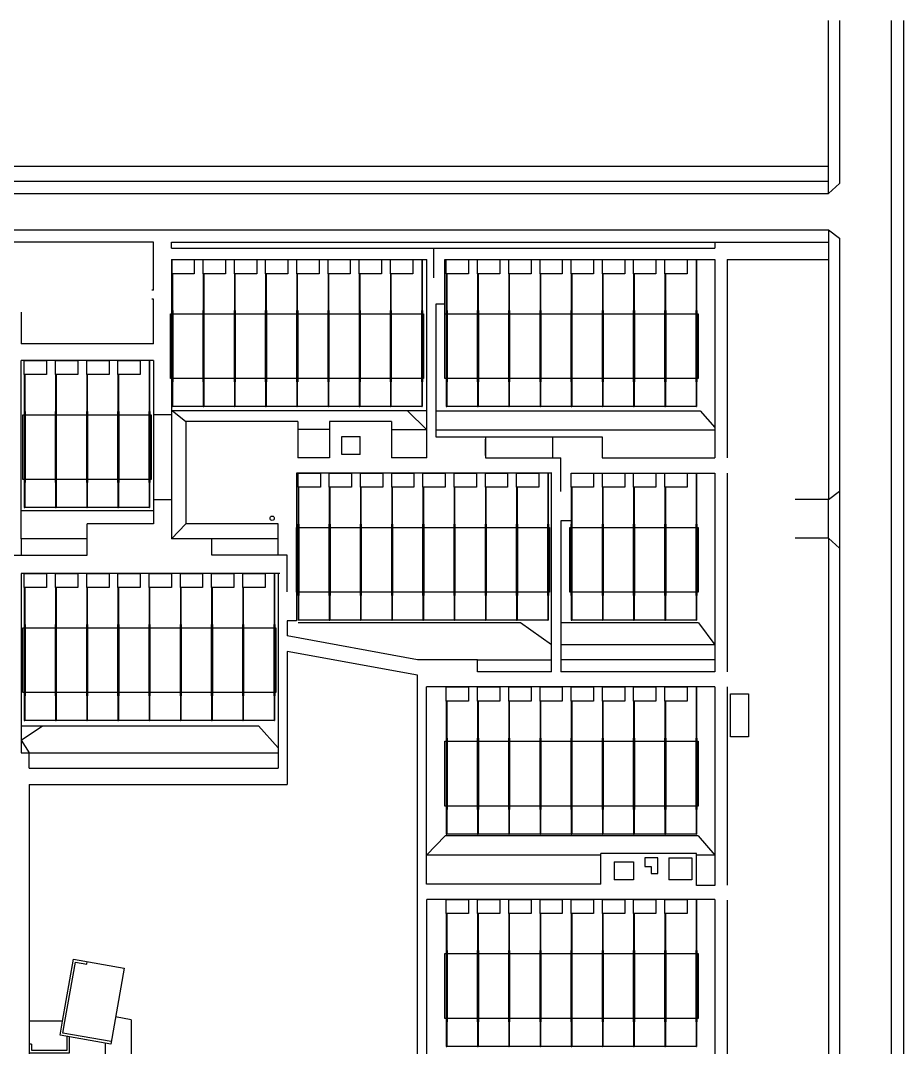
# Model space of a CAD drawing. Header units: millimetres. Extents: x -2 to 21000, y -2 to 14850.
# Drawn here: x 2871 to 3785, y 1829 to 2892 of the extents above; entities that cross this region are included whole.
import ezdxf

# ---------------------------------------------------------------- set-up
doc = ezdxf.new("R2010")
doc.units = ezdxf.units.MM
doc.layers.add('HOVED', color=31, linetype='Continuous')

msp = doc.modelspace()

# ---------------------------------------------------------------- linework, layer by layer
at = {"layer": 'HOVED'}
for p, q in [((3707.2, 2713.3), (3707.2, 2892.3)), ((3718.5, 2892.3), (3718.5, 2723.5)), ((3772.1, 2892.3), (3772.1, 1574.7)), ((3784.7, 2892.3), (3784.7, 1574.7)), ((2298.4, 2741.7), (3707.2, 2741.7)), ((2328, 2725.9), (3707.2, 2725.9)), ((3707.2, 2713.3), (3718.5, 2723.5)), ((2328, 2713.3), (3707.2, 2713.3)), ((2765.5, 2675.5), (3707.2, 2675.5)), ((3707.2, 2675.5), (3707.2, 2396.2)), ((3707.2, 2675.5), (3718.5, 2666.9)), ((3008.1, 2662.9), (2740.6, 2662.9)), ((3008.1, 2613.1), (3008.1, 2662.9)), ((3027, 2662.9), (3707.2, 2662.9)), ((3027, 2656.6), (3027, 2662.9)), ((3589.4, 2662.9), (3589.4, 2656.6)), ((3718.5, 2666.9), (3718.5, 1423.2)), ((3027, 2656.6), (3589.4, 2656.6)), ((3298.6, 2625.9), (3298.6, 2656.6)), ((3298.6, 2625.9), (3298.6, 2656.6)), ((3027, 2644.8), (3291.1, 2644.8)), ((3027, 2644.8), (3027, 2355.6)), ((3285.9, 2644.8), (3285.9, 2591.9)), ((3285.9, 2644.8), (3286.4, 2644.8)), ((3286.4, 2644.8), (3286.4, 2591.9)), ((3291.1, 2439.4), (3291.1, 2644.8)), ((3310, 2644.8), (3589.4, 2644.8)), ((3310, 2588.6), (3310, 2644.8)), ((3570, 2644.8), (3570, 2591.9)), ((3570, 2644.8), (3570.5, 2644.8)), ((3570.5, 2644.8), (3570.5, 2591.9)), ((3589.4, 2644.8), (3589.4, 2439.4)), ((3602, 2644.8), (3602, 2439.4)), ((3602, 2644.8), (3707.2, 2644.8)), ((3027.4, 2630.2), (3027.4, 2591.9)), ((3027.4, 2630.2), (3027.9, 2630.2)), ((3027.9, 2630.2), (3027.9, 2591.9)), ((3059.7, 2630.2), (3059.7, 2591.9)), ((3059.7, 2630.2), (3060.2, 2630.2)), ((3060.2, 2630.2), (3060.2, 2591.9)), ((3092, 2630.2), (3092, 2591.9)), ((3092, 2630.2), (3092.5, 2630.2)), ((3092.5, 2630.2), (3092.5, 2591.9)), ((3124.3, 2630.2), (3124.3, 2591.9)), ((3124.3, 2630.2), (3124.8, 2630.2)), ((3124.8, 2630.2), (3124.8, 2591.9)), ((3156.6, 2630.2), (3156.6, 2591.9)), ((3156.6, 2630.2), (3157.1, 2630.2)), ((3157.1, 2630.2), (3157.1, 2591.9)), ((3189, 2630.2), (3189, 2591.9)), ((3189, 2630.2), (3189.5, 2630.2)), ((3189.5, 2630.2), (3189.5, 2591.9)), ((3221.3, 2630.2), (3221.3, 2591.9)), ((3221.3, 2630.2), (3221.8, 2630.2)), ((3221.8, 2630.2), (3221.8, 2591.9)), ((3253.6, 2630.2), (3253.6, 2591.9)), ((3253.6, 2630.2), (3254.1, 2630.2)), ((3254.1, 2630.2), (3254.1, 2591.9)), ((3311.4, 2630.2), (3311.4, 2591.9)), ((3311.4, 2630.2), (3311.9, 2630.2)), ((3311.4, 2630.2), (3311.9, 2630.2)), ((3311.9, 2630.2), (3311.9, 2591.9)), ((3343.8, 2630.2), (3343.8, 2591.9)), ((3343.8, 2630.2), (3344.3, 2630.2)), ((3343.8, 2630.2), (3344.3, 2630.2)), ((3344.3, 2630.2), (3344.3, 2591.9)), ((3376.1, 2630.2), (3376.1, 2591.9)), ((3376.1, 2630.2), (3376.6, 2630.2)), ((3376.1, 2630.2), (3376.6, 2630.2)), ((3376.6, 2630.2), (3376.6, 2591.9)), ((3408.4, 2630.2), (3408.4, 2591.9)), ((3408.4, 2630.2), (3408.9, 2630.2)), ((3408.4, 2630.2), (3408.9, 2630.2)), ((3408.9, 2630.2), (3408.9, 2591.9)), ((3440.7, 2630.2), (3440.7, 2591.9)), ((3440.7, 2630.2), (3441.2, 2630.2)), ((3440.7, 2630.2), (3441.2, 2630.2)), ((3441.2, 2630.2), (3441.2, 2591.9)), ((3473, 2630.2), (3473, 2591.9)), ((3473, 2630.2), (3473.5, 2630.2)), ((3473, 2630.2), (3473.5, 2630.2)), ((3473.5, 2630.2), (3473.5, 2591.9)), ((3505.3, 2630.2), (3505.3, 2591.9)), ((3505.3, 2630.2), (3505.9, 2630.2)), ((3505.3, 2630.2), (3505.9, 2630.2)), ((3505.9, 2630.2), (3505.9, 2591.9)), ((3537.7, 2630.2), (3537.7, 2591.9)), ((3537.7, 2630.2), (3538.2, 2630.2)), ((3537.7, 2630.2), (3538.2, 2630.2)), ((3538.2, 2630.2), (3538.2, 2591.9)), ((3008.1, 2613.1), (3006.5, 2613.1)), ((3008.1, 2603.9), (3006.5, 2603.9)), ((3008.1, 2557.4), (3008.1, 2603.9)), ((3300.5, 2598.7), (3300.5, 2461.4)), ((3310, 2598.7), (3300.5, 2598.7)), ((2871.3, 2590.5), (2871.3, 2557.4)), ((3027.1, 2591.9), (3027.1, 2518.2)), ((3027.1, 2591.9), (3028.2, 2591.9)), ((3028.2, 2591.9), (3028.2, 2518.2)), ((3059.4, 2591.9), (3059.4, 2518.2)), ((3059.4, 2591.9), (3060.5, 2591.9)), ((3060.5, 2591.9), (3060.5, 2518.2)), ((3091.7, 2591.9), (3091.7, 2518.2)), ((3091.7, 2591.9), (3092.8, 2591.9)), ((3092.8, 2591.9), (3092.8, 2518.2)), ((3124, 2591.9), (3125.1, 2591.9)), ((3124, 2591.9), (3124, 2518.2)), ((3125.1, 2591.9), (3125.1, 2518.2)), ((3156.3, 2591.9), (3156.3, 2518.2)), ((3156.3, 2591.9), (3157.5, 2591.9)), ((3157.5, 2591.9), (3157.5, 2518.2)), ((3188.6, 2591.9), (3188.6, 2518.2)), ((3188.6, 2591.9), (3189.8, 2591.9)), ((3188.6, 2591.9), (3189.8, 2591.9)), ((3189.8, 2591.9), (3189.8, 2518.2)), ((3221, 2591.9), (3221, 2518.2)), ((3221, 2591.9), (3222.1, 2591.9)), ((3221, 2591.9), (3222.1, 2591.9)), ((3222.1, 2591.9), (3222.1, 2518.2)), ((3253.3, 2591.9), (3253.3, 2518.2)), ((3253.3, 2591.9), (3254.4, 2591.9)), ((3253.3, 2591.9), (3254.4, 2591.9)), ((3254.4, 2591.9), (3254.4, 2518.2)), ((3285.6, 2591.9), (3285.6, 2518.2)), ((3285.6, 2591.9), (3286.7, 2591.9)), ((3286.7, 2591.9), (3286.7, 2518.2)), ((3311.1, 2591.9), (3311.1, 2518.2)), ((3311.1, 2591.9), (3312.3, 2591.9)), ((3312.3, 2591.9), (3312.3, 2518.2)), ((3343.4, 2591.9), (3343.4, 2518.2)), ((3343.4, 2591.9), (3344.6, 2591.9)), ((3344.6, 2591.9), (3344.6, 2518.2)), ((3375.8, 2591.9), (3375.8, 2518.2)), ((3375.8, 2591.9), (3376.9, 2591.9)), ((3376.9, 2591.9), (3376.9, 2518.2)), ((3408.1, 2591.9), (3408.1, 2518.2)), ((3408.1, 2591.9), (3409.2, 2591.9)), ((3409.2, 2591.9), (3409.2, 2518.2)), ((3440.4, 2591.9), (3440.4, 2518.2)), ((3440.4, 2591.9), (3441.5, 2591.9)), ((3441.5, 2591.9), (3441.5, 2518.2)), ((3472.7, 2591.9), (3472.7, 2518.2)), ((3472.7, 2591.9), (3473.8, 2591.9)), ((3472.7, 2591.9), (3473.8, 2591.9)), ((3473.8, 2591.9), (3473.8, 2518.2)), ((3505, 2591.9), (3505, 2518.2)), ((3505, 2591.9), (3506.2, 2591.9)), ((3505, 2591.9), (3506.2, 2591.9)), ((3506.2, 2591.9), (3506.2, 2518.2)), ((3537.4, 2591.9), (3537.4, 2518.2)), ((3537.4, 2591.9), (3538.5, 2591.9)), ((3537.4, 2591.9), (3538.5, 2591.9)), ((3538.5, 2591.9), (3538.5, 2518.2)), ((3569.7, 2591.9), (3569.7, 2518.2)), ((3569.7, 2591.9), (3570.8, 2591.9)), ((3570.8, 2591.9), (3570.8, 2518.2)), ((3008.1, 2557.4), (2871.3, 2557.4)), ((3008.1, 2540.4), (2871.2, 2540.4)), ((2871.3, 2355.6), (2871.3, 2540.4)), ((3003.7, 2540.4), (3003.7, 2487.5)), ((3003.7, 2540.4), (3004.2, 2540.4)), ((3004.2, 2540.4), (3004.2, 2487.5)), ((3008.1, 2540.4), (3008.1, 2371.1)), ((2874.5, 2525.8), (2874.5, 2487.5)), ((2874.5, 2525.8), (2875, 2525.8)), ((2875, 2525.8), (2875, 2487.5)), ((2906.8, 2525.8), (2906.8, 2487.5)), ((2906.8, 2525.8), (2907.3, 2525.8)), ((2907.3, 2525.8), (2907.3, 2487.5)), ((2939.1, 2525.8), (2939.1, 2487.5)), ((2939.1, 2525.8), (2939.6, 2525.8)), ((2939.6, 2525.8), (2939.6, 2487.5)), ((2971.4, 2525.8), (2971.4, 2487.5)), ((2971.4, 2525.8), (2971.9, 2525.8)), ((2971.9, 2525.8), (2971.9, 2487.5)), ((3027.1, 2518.2), (3028.2, 2518.2)), ((3027.4, 2518.2), (3027.4, 2492.6)), ((3027.9, 2518.2), (3027.9, 2492.6)), ((3059.4, 2518.2), (3060.5, 2518.2)), ((3059.7, 2518.2), (3059.7, 2492.6)), ((3060.2, 2518.2), (3060.2, 2492.6)), ((3091.7, 2518.2), (3092.8, 2518.2)), ((3092, 2518.2), (3092, 2492.6)), ((3092.5, 2518.2), (3092.5, 2492.6)), ((3124, 2518.2), (3125.1, 2518.2)), ((3124.3, 2518.2), (3124.3, 2492.6)), ((3124.8, 2518.2), (3124.8, 2492.6)), ((3156.3, 2518.2), (3157.5, 2518.2)), ((3156.6, 2518.2), (3156.6, 2492.6)), ((3157.1, 2518.2), (3157.1, 2492.6)), ((3188.6, 2518.2), (3189.8, 2518.2)), ((3188.6, 2518.2), (3189.8, 2518.2)), ((3189, 2518.2), (3189, 2492.6)), ((3189.5, 2518.2), (3189.5, 2492.6)), ((3221, 2518.2), (3222.1, 2518.2)), ((3221, 2518.2), (3222.1, 2518.2)), ((3221.3, 2518.2), (3221.3, 2492.6)), ((3221.8, 2518.2), (3221.8, 2492.6)), ((3253.3, 2518.2), (3254.4, 2518.2)), ((3253.3, 2518.2), (3254.4, 2518.2)), ((3253.6, 2518.2), (3253.6, 2492.6)), ((3254.1, 2518.2), (3254.1, 2492.6)), ((3285.6, 2518.2), (3286.7, 2518.2)), ((3285.9, 2518.2), (3285.9, 2492.6)), ((3286.4, 2518.2), (3286.4, 2492.6)), ((3311.1, 2518.2), (3312.3, 2518.2)), ((3311.4, 2518.2), (3311.4, 2492.6)), ((3311.9, 2518.2), (3311.9, 2492.6)), ((3343.4, 2518.2), (3344.6, 2518.2)), ((3343.8, 2518.2), (3343.8, 2492.6)), ((3344.3, 2518.2), (3344.3, 2492.6)), ((3375.8, 2518.2), (3376.9, 2518.2)), ((3376.1, 2518.2), (3376.1, 2492.6)), ((3376.6, 2518.2), (3376.6, 2492.6)), ((3408.1, 2518.2), (3409.2, 2518.2)), ((3408.4, 2518.2), (3408.4, 2492.6)), ((3408.9, 2518.2), (3408.9, 2492.6)), ((3440.4, 2518.2), (3441.5, 2518.2)), ((3440.7, 2518.2), (3440.7, 2492.6)), ((3441.2, 2518.2), (3441.2, 2492.6)), ((3472.7, 2518.2), (3473.8, 2518.2)), ((3472.7, 2518.2), (3473.8, 2518.2)), ((3473, 2518.2), (3473, 2492.6)), ((3473.5, 2518.2), (3473.5, 2492.6)), ((3505, 2518.2), (3506.2, 2518.2)), ((3505, 2518.2), (3506.2, 2518.2)), ((3505.3, 2518.2), (3505.3, 2492.6)), ((3505.9, 2518.2), (3505.9, 2492.6)), ((3537.4, 2518.2), (3538.5, 2518.2)), ((3537.4, 2518.2), (3538.5, 2518.2)), ((3537.7, 2518.2), (3537.7, 2492.6)), ((3538.2, 2518.2), (3538.2, 2492.6)), ((3569.7, 2518.2), (3570.8, 2518.2)), ((3570, 2518.2), (3570, 2492.6)), ((3570.5, 2518.2), (3570.5, 2492.6)), ((3286.4, 2492.6), (3027.4, 2492.6)), ((3027.4, 2492.6), (3027.9, 2492.6)), ((3059.7, 2492.6), (3060.2, 2492.6)), ((3092, 2492.6), (3092.5, 2492.6)), ((3124.3, 2492.6), (3124.8, 2492.6)), ((3156.6, 2492.6), (3157.1, 2492.6)), ((3189, 2492.6), (3189.5, 2492.6)), ((3221.3, 2492.6), (3221.8, 2492.6)), ((3253.6, 2492.6), (3254.1, 2492.6)), ((3285.9, 2492.6), (3286.4, 2492.6)), ((3570.5, 2492.6), (3311.4, 2492.6)), ((3311.4, 2492.6), (3311.9, 2492.6)), ((3343.8, 2492.6), (3344.3, 2492.6)), ((3376.1, 2492.6), (3376.6, 2492.6)), ((3408.4, 2492.6), (3408.9, 2492.6)), ((3440.7, 2492.6), (3441.2, 2492.6)), ((3473, 2492.6), (3473.5, 2492.6)), ((3505.3, 2492.6), (3505.9, 2492.6)), ((3537.7, 2492.6), (3538.2, 2492.6)), ((3570, 2492.6), (3570.5, 2492.6)), ((2874.2, 2487.5), (2875.3, 2487.5)), ((2874.2, 2487.5), (2874.2, 2413.8)), ((2875.3, 2487.5), (2875.3, 2413.8)), ((2906.5, 2487.5), (2907.6, 2487.5)), ((2906.5, 2487.5), (2907.6, 2487.5)), ((2906.5, 2487.5), (2906.5, 2413.8)), ((2907.6, 2487.5), (2907.6, 2413.8)), ((2938.8, 2487.5), (2939.9, 2487.5)), ((2938.8, 2487.5), (2939.9, 2487.5)), ((2938.8, 2487.5), (2938.8, 2413.8)), ((2939.9, 2487.5), (2939.9, 2413.8)), ((2971.1, 2487.5), (2972.2, 2487.5)), ((2971.1, 2487.5), (2972.2, 2487.5)), ((2971.1, 2487.5), (2971.1, 2413.8)), ((2972.2, 2487.5), (2972.2, 2413.8)), ((3003.4, 2487.5), (3004.6, 2487.5)), ((3003.4, 2487.5), (3003.4, 2413.8)), ((3004.6, 2487.5), (3004.6, 2413.8)), ((3008.1, 2484.4), (3027, 2484.4)), ((3291.1, 2488.3), (3027.4, 2488.3)), ((3041.8, 2476.9), (3027.4, 2488.3)), ((3291.1, 2468.4), (3271.2, 2488.3)), ((3300.3, 2488.3), (3574.2, 2488.3)), ((3574.2, 2488.3), (3589.4, 2470.9)), ((3157.8, 2477.3), (3041.8, 2477.3)), ((3041.8, 2477.3), (3041.8, 2371.1)), ((3157.8, 2477.3), (3157.8, 2439.4)), ((3190.3, 2468.7), (3157.8, 2468.7)), ((3190.3, 2477.3), (3190.3, 2439.4)), ((3254.7, 2477.3), (3190.3, 2477.3)), ((3254.7, 2477.3), (3254.7, 2439.4)), ((3291.1, 2468.4), (3254.7, 2468.4)), ((3300.5, 2468.4), (3589.4, 2468.4)), ((3203.2, 2442.9), (3203.2, 2461.6)), ((3203.2, 2461.6), (3222.1, 2461.6)), ((3222.1, 2442.9), (3222.1, 2461.6)), ((3300.5, 2461.4), (3472.8, 2461.4)), ((3351.9, 2461.4), (3351.9, 2439.4)), ((3351.9, 2442), (3351.9, 2458.8)), ((3421.2, 2461.4), (3421.2, 2439.4)), ((3472.8, 2461.4), (3472.8, 2439.4)), ((3190.3, 2439.4), (3157.8, 2439.4)), ((3222.1, 2442.9), (3203.2, 2442.9)), ((3291.1, 2439.4), (3254.7, 2439.4)), ((3351.9, 2439.4), (3429.8, 2439.4)), ((3429.8, 2404.7), (3429.8, 2439.4)), ((3472.8, 2439.4), (3589.4, 2439.4)), ((3420.5, 2423.6), (3156.3, 2423.6)), ((3156.3, 2423.6), (3156.3, 2270.8)), ((3416.5, 2423.6), (3417, 2423.6)), ((3416.5, 2423.6), (3416.5, 2370.7)), ((3417, 2423.6), (3417, 2370.7)), ((3420.3, 2217.9), (3420.3, 2423.6)), ((3440.7, 2423.6), (3589.4, 2423.6)), ((3570, 2423.6), (3570.5, 2423.6)), ((3570, 2423.6), (3570, 2370.7)), ((3570.5, 2423.6), (3570.5, 2370.7)), ((3589.4, 2423.6), (3589.4, 2230.5)), ((3602, 2423.6), (3602, 2217.9)), ((2874.2, 2413.8), (2875.3, 2413.8)), ((2874.5, 2413.8), (2874.5, 2388.1)), ((2875, 2413.8), (2875, 2388.1)), ((2906.5, 2413.8), (2907.6, 2413.8)), ((2906.5, 2413.8), (2907.6, 2413.8)), ((2906.8, 2413.8), (2906.8, 2388.1)), ((2907.3, 2413.8), (2907.3, 2388.1)), ((2938.8, 2413.8), (2939.9, 2413.8)), ((2938.8, 2413.8), (2939.9, 2413.8)), ((2939.1, 2413.8), (2939.1, 2388.1)), ((2939.6, 2413.8), (2939.6, 2388.1)), ((2971.1, 2413.8), (2972.2, 2413.8)), ((2971.1, 2413.8), (2972.2, 2413.8)), ((2971.4, 2413.8), (2971.4, 2388.1)), ((2971.9, 2413.8), (2971.9, 2388.1)), ((3003.4, 2413.8), (3004.6, 2413.8)), ((3003.7, 2413.8), (3003.7, 2388.1)), ((3004.2, 2413.8), (3004.2, 2388.1)), ((3157.9, 2409), (3158.4, 2409)), ((3157.9, 2409), (3157.9, 2370.7)), ((3158.4, 2409), (3158.4, 2370.7)), ((3190.2, 2409), (3190.7, 2409)), ((3190.2, 2409), (3190.2, 2370.7)), ((3190.7, 2409), (3190.7, 2370.7)), ((3222.5, 2409), (3222.5, 2370.7)), ((3223, 2409), (3223, 2370.7)), ((3254.9, 2409), (3255.4, 2409)), ((3254.9, 2409), (3254.9, 2370.7)), ((3255.4, 2409), (3255.4, 2370.7)), ((3287.2, 2409), (3287.7, 2409)), ((3287.2, 2409), (3287.2, 2370.7)), ((3287.7, 2409), (3287.7, 2370.7)), ((3319.5, 2409), (3320, 2409)), ((3319.5, 2409), (3319.5, 2370.7)), ((3320, 2409), (3320, 2370.7)), ((3351.8, 2409), (3352.3, 2409)), ((3351.8, 2409), (3351.8, 2370.7)), ((3352.3, 2409), (3352.3, 2370.7)), ((3384.1, 2409), (3384.6, 2409)), ((3384.1, 2409), (3384.1, 2370.7)), ((3384.6, 2409), (3384.6, 2370.7)), ((3440.7, 2409), (3441.2, 2409)), ((3440.7, 2409), (3440.7, 2370.7)), ((3441.2, 2409), (3441.2, 2370.7)), ((3473, 2409), (3473.5, 2409)), ((3473, 2409), (3473, 2370.7)), ((3473.5, 2409), (3473.5, 2370.7)), ((3505.3, 2409), (3505.9, 2409)), ((3505.3, 2409), (3505.3, 2370.7)), ((3505.9, 2409), (3505.9, 2370.7)), ((3537.7, 2409), (3538.2, 2409)), ((3537.7, 2409), (3537.7, 2370.7)), ((3538.2, 2409), (3538.2, 2370.7)), ((3707.2, 2396.2), (3718.5, 2404.9)), ((3008.1, 2396.5), (3027, 2396.5)), ((3707.2, 2396.2), (3672.6, 2396.2)), ((3707.2, 2356.3), (3707.2, 2396.2)), ((3008.1, 2384.5), (2871.3, 2384.5)), ((3004.2, 2388.1), (2874.5, 2388.1)), ((2874.5, 2388.1), (2875, 2388.1)), ((2906.8, 2388.1), (2907.3, 2388.1)), ((2939.1, 2388.1), (2939.6, 2388.1)), ((2971.4, 2388.1), (2971.9, 2388.1)), ((3003.7, 2388.1), (3004.2, 2388.1)), ((3440.7, 2374.1), (3429.8, 2374.1)), ((3429.8, 2374.1), (3429.8, 2217.9)), ((2939.5, 2349.2), (2939.5, 2371.1)), ((3008.1, 2371.1), (2939.5, 2371.1)), ((3041.8, 2371.1), (3027, 2355.6)), ((3137.4, 2371.1), (3041.8, 2371.1)), ((3137.4, 2338.7), (3137.4, 2371.1)), ((3157.6, 2370.7), (3157.6, 2297)), ((3157.6, 2370.7), (3158.7, 2370.7)), ((3158.7, 2370.7), (3158.7, 2297)), ((3189.9, 2370.7), (3189.9, 2297)), ((3189.9, 2370.7), (3191, 2370.7)), ((3191, 2370.7), (3191, 2297)), ((3222.2, 2370.7), (3222.2, 2297)), ((3222.2, 2370.7), (3223.4, 2370.7)), ((3223.4, 2370.7), (3223.4, 2297)), ((3254.5, 2370.7), (3254.5, 2297)), ((3254.5, 2370.7), (3255.7, 2370.7)), ((3255.7, 2370.7), (3255.7, 2297)), ((3286.9, 2370.7), (3286.9, 2297)), ((3286.9, 2370.7), (3288, 2370.7)), ((3288, 2370.7), (3288, 2297)), ((3319.2, 2370.7), (3319.2, 2297)), ((3319.2, 2370.7), (3320.3, 2370.7)), ((3319.2, 2370.7), (3320.3, 2370.7)), ((3320.3, 2370.7), (3320.3, 2297)), ((3351.5, 2370.7), (3351.5, 2297)), ((3351.5, 2370.7), (3352.6, 2370.7)), ((3351.5, 2370.7), (3352.6, 2370.7)), ((3352.6, 2370.7), (3352.6, 2297)), ((3383.8, 2370.7), (3383.8, 2297)), ((3383.8, 2370.7), (3385, 2370.7)), ((3383.8, 2370.7), (3385, 2370.7)), ((3385, 2370.7), (3385, 2297)), ((3416.1, 2370.7), (3416.1, 2297)), ((3416.1, 2370.7), (3417.3, 2370.7)), ((3417.3, 2370.7), (3417.3, 2297)), ((3440.4, 2370.7), (3440.4, 2297)), ((3440.4, 2370.7), (3441.5, 2370.7)), ((3441.5, 2370.7), (3441.5, 2297)), ((3472.7, 2370.7), (3472.7, 2297)), ((3472.7, 2370.7), (3473.8, 2370.7)), ((3472.7, 2370.7), (3473.8, 2370.7)), ((3473.8, 2370.7), (3473.8, 2297)), ((3505, 2370.7), (3505, 2297)), ((3505, 2370.7), (3506.2, 2370.7)), ((3505, 2370.7), (3506.2, 2370.7)), ((3506.2, 2370.7), (3506.2, 2297)), ((3537.4, 2370.7), (3537.4, 2297)), ((3537.4, 2370.7), (3538.5, 2370.7)), ((3537.4, 2370.7), (3538.5, 2370.7)), ((3538.5, 2370.7), (3538.5, 2297)), ((3569.7, 2370.7), (3569.7, 2297)), ((3569.7, 2370.7), (3570.8, 2370.7)), ((3570.8, 2370.7), (3570.8, 2297)), ((2939.5, 2355.6), (2871.1, 2355.6)), ((2871.3, 2355.6), (2871.3, 2338.7)), ((2939.5, 2338.7), (2939.5, 2355.6)), ((3137.4, 2355.6), (3027, 2355.6)), ((3068.8, 2338.7), (3068.8, 2355.6)), ((3707.2, 2356.3), (3672.6, 2356.3)), ((3707.2, 2356.3), (3707.2, 1423.2)), ((3707.2, 2356.3), (3718.5, 2345.8)), ((2861.9, 2338.7), (2939.5, 2338.7)), ((3146.8, 2338.7), (3068.8, 2338.7)), ((3146.8, 2300.9), (3146.8, 2338.7)), ((2871.2, 2319.8), (2871.2, 2134)), ((3138.9, 2319.8), (2871.3, 2319.8)), ((3133, 2319.8), (3133, 2266.9)), ((3133, 2319.8), (3133.5, 2319.8)), ((3133.5, 2319.8), (3133.5, 2266.9)), ((3137.3, 2319.8), (3137.3, 2118.2)), ((2874.5, 2305.2), (2874.5, 2266.9)), ((2874.5, 2305.2), (2875, 2305.2)), ((2875, 2305.2), (2875, 2266.9)), ((2906.8, 2305.2), (2906.8, 2266.9)), ((2906.8, 2305.2), (2907.3, 2305.2)), ((2907.3, 2305.2), (2907.3, 2266.9)), ((2939.1, 2305.2), (2939.1, 2266.9)), ((2939.1, 2305.2), (2939.6, 2305.2)), ((2939.6, 2305.2), (2939.6, 2266.9)), ((2971.4, 2305.2), (2971.4, 2266.9)), ((2971.4, 2305.2), (2971.9, 2305.2)), ((2971.9, 2305.2), (2971.9, 2266.9)), ((3003.7, 2305.2), (3003.7, 2266.9)), ((3003.7, 2305.2), (3004.2, 2305.2)), ((3004.2, 2305.2), (3004.2, 2266.9)), ((3036.1, 2305.2), (3036.1, 2266.9)), ((3036.1, 2305.2), (3036.6, 2305.2)), ((3036.6, 2305.2), (3036.6, 2266.9)), ((3068.4, 2305.2), (3068.4, 2266.9)), ((3068.4, 2305.2), (3068.9, 2305.2)), ((3068.9, 2305.2), (3068.9, 2266.9)), ((3100.7, 2305.2), (3100.7, 2266.9)), ((3100.7, 2305.2), (3101.2, 2305.2)), ((3101.2, 2305.2), (3101.2, 2266.9)), ((3157.6, 2297), (3158.7, 2297)), ((3157.9, 2297), (3157.9, 2271.4)), ((3158.4, 2297), (3158.4, 2271.4)), ((3189.9, 2297), (3191, 2297)), ((3190.2, 2297), (3190.2, 2271.4)), ((3190.7, 2297), (3190.7, 2271.4)), ((3222.2, 2297), (3223.4, 2297)), ((3222.5, 2297), (3222.5, 2271.4)), ((3223, 2297), (3223, 2271.4)), ((3254.5, 2297), (3255.7, 2297)), ((3254.9, 2297), (3254.9, 2271.4)), ((3255.4, 2297), (3255.4, 2271.4)), ((3286.9, 2297), (3288, 2297)), ((3287.2, 2297), (3287.2, 2271.4)), ((3287.7, 2297), (3287.7, 2271.4)), ((3319.2, 2297), (3320.3, 2297)), ((3319.2, 2297), (3320.3, 2297)), ((3319.5, 2297), (3319.5, 2271.4)), ((3320, 2297), (3320, 2271.4)), ((3351.5, 2297), (3352.6, 2297)), ((3351.5, 2297), (3352.6, 2297)), ((3351.8, 2297), (3351.8, 2271.4)), ((3352.3, 2297), (3352.3, 2271.4)), ((3383.8, 2297), (3385, 2297)), ((3383.8, 2297), (3385, 2297)), ((3384.1, 2297), (3384.1, 2271.4)), ((3384.6, 2297), (3384.6, 2271.4)), ((3416.1, 2297), (3417.3, 2297)), ((3416.5, 2297), (3416.5, 2271.4)), ((3417, 2297), (3417, 2271.4)), ((3440.4, 2297), (3441.5, 2297)), ((3440.7, 2297), (3440.7, 2271.4)), ((3441.2, 2297), (3441.2, 2271.4)), ((3472.7, 2297), (3473.8, 2297)), ((3472.7, 2297), (3473.8, 2297)), ((3473, 2297), (3473, 2271.4)), ((3473.5, 2297), (3473.5, 2271.4)), ((3505, 2297), (3506.2, 2297)), ((3505, 2297), (3506.2, 2297)), ((3505.3, 2297), (3505.3, 2271.4)), ((3505.9, 2297), (3505.9, 2271.4)), ((3537.4, 2297), (3538.5, 2297)), ((3537.4, 2297), (3538.5, 2297)), ((3537.7, 2297), (3537.7, 2271.4)), ((3538.2, 2297), (3538.2, 2271.4)), ((3569.7, 2297), (3570.8, 2297)), ((3570, 2297), (3570, 2271.4)), ((3570.5, 2297), (3570.5, 2271.4)), ((2874.2, 2266.9), (2874.2, 2193.2)), ((2874.2, 2266.9), (2875.3, 2266.9)), ((2875.3, 2266.9), (2875.3, 2193.2)), ((2906.5, 2266.9), (2906.5, 2193.2)), ((2906.5, 2266.9), (2907.6, 2266.9)), ((2907.6, 2266.9), (2907.6, 2193.2)), ((2938.8, 2266.9), (2938.8, 2193.2)), ((2938.8, 2266.9), (2939.9, 2266.9)), ((2939.9, 2266.9), (2939.9, 2193.2)), ((2971.1, 2266.9), (2971.1, 2193.2)), ((2971.1, 2266.9), (2972.2, 2266.9)), ((2972.2, 2266.9), (2972.2, 2193.2)), ((3003.4, 2266.9), (3003.4, 2193.2)), ((3003.4, 2266.9), (3004.6, 2266.9)), ((3004.6, 2266.9), (3004.6, 2193.2)), ((3035.7, 2266.9), (3035.7, 2193.2)), ((3035.7, 2266.9), (3036.9, 2266.9)), ((3035.7, 2266.9), (3036.9, 2266.9)), ((3036.9, 2266.9), (3036.9, 2193.2)), ((3068.1, 2266.9), (3068.1, 2193.2)), ((3068.1, 2266.9), (3069.2, 2266.9)), ((3068.1, 2266.9), (3069.2, 2266.9)), ((3069.2, 2266.9), (3069.2, 2193.2)), ((3100.4, 2266.9), (3100.4, 2193.2)), ((3100.4, 2266.9), (3101.5, 2266.9)), ((3100.4, 2266.9), (3101.5, 2266.9)), ((3101.5, 2266.9), (3101.5, 2193.2)), ((3132.7, 2266.9), (3132.7, 2193.2)), ((3133.8, 2266.9), (3133.8, 2193.2)), ((3146.8, 2270.8), (3146.8, 2255.1)), ((3156.3, 2270.8), (3146.8, 2270.8)), ((3417, 2271.4), (3157.9, 2271.4)), ((3388.2, 2268.8), (3158, 2268.8)), ((3190.2, 2271.4), (3190.7, 2271.4)), ((3222.5, 2271.4), (3223, 2271.4)), ((3254.9, 2271.4), (3255.4, 2271.4)), ((3287.2, 2271.4), (3287.7, 2271.4)), ((3319.5, 2271.4), (3320, 2271.4)), ((3351.8, 2271.4), (3352.3, 2271.4)), ((3384.1, 2271.4), (3384.6, 2271.4)), ((3420.3, 2245.8), (3388.2, 2268.8)), ((3416.5, 2271.4), (3417, 2271.4)), ((3572.4, 2268.8), (3429.8, 2268.8)), ((3570.5, 2271.4), (3440.7, 2271.4)), ((3440.7, 2271.4), (3441.2, 2271.4)), ((3473, 2271.4), (3473.5, 2271.4)), ((3505.3, 2271.4), (3505.9, 2271.4)), ((3537.7, 2271.4), (3538.2, 2271.4)), ((3570, 2271.4), (3570.5, 2271.4)), ((3572.4, 2268.8), (3589.4, 2245.8)), ((3281.6, 2230.5), (3146.8, 2255.1)), ((3589.4, 2245.8), (3429.8, 2245.8)), ((3146.8, 2239.1), (3146.8, 2101.4)), ((3281.6, 2214.5), (3146.8, 2239.1)), ((3343.7, 2230.5), (3281.6, 2230.5)), ((3343.7, 2230.5), (3420.3, 2230.5)), ((3343.7, 2217.9), (3343.7, 2230.5)), ((3589.4, 2230.5), (3429.8, 2230.5)), ((3589.4, 2230.5), (3589.4, 2217.9)), ((3281.6, 1781.7), (3281.6, 2214.5)), ((3420.3, 2217.9), (3343.7, 2217.9)), ((3589.4, 2217.9), (3429.8, 2217.9)), ((3589.4, 2202.2), (3291, 2202.2)), ((3291, 1997.9), (3291, 2202.2)), ((3570, 2202.2), (3570.5, 2202.2)), ((3570, 2202.2), (3570, 2149.2)), ((3570.5, 2202.2), (3570.5, 2149.2)), ((3589.4, 2202.2), (3589.4, 1996.7)), ((3602, 2202.2), (3602, 1997.1)), ((2874.2, 2193.2), (2875.3, 2193.2)), ((2874.5, 2193.2), (2874.5, 2167.6)), ((2875, 2193.2), (2875, 2167.6)), ((2906.5, 2193.2), (2907.6, 2193.2)), ((2906.8, 2193.2), (2906.8, 2167.6)), ((2907.3, 2193.2), (2907.3, 2167.6)), ((2938.8, 2193.2), (2939.9, 2193.2)), ((2939.1, 2193.2), (2939.1, 2167.6)), ((2939.6, 2193.2), (2939.6, 2167.6)), ((2971.1, 2193.2), (2972.2, 2193.2)), ((2971.4, 2193.2), (2971.4, 2167.6)), ((2971.9, 2193.2), (2971.9, 2167.6)), ((3003.4, 2193.2), (3004.6, 2193.2)), ((3003.7, 2193.2), (3003.7, 2167.6)), ((3004.2, 2193.2), (3004.2, 2167.6)), ((3035.7, 2193.2), (3036.9, 2193.2)), ((3035.7, 2193.2), (3036.9, 2193.2)), ((3036.1, 2193.2), (3036.1, 2167.6)), ((3036.6, 2193.2), (3036.6, 2167.6)), ((3068.1, 2193.2), (3069.2, 2193.2)), ((3068.1, 2193.2), (3069.2, 2193.2)), ((3068.4, 2193.2), (3068.4, 2167.6)), ((3068.9, 2193.2), (3068.9, 2167.6)), ((3100.4, 2193.2), (3101.5, 2193.2)), ((3100.4, 2193.2), (3101.5, 2193.2)), ((3100.7, 2193.2), (3100.7, 2167.6)), ((3101.2, 2193.2), (3101.2, 2167.6)), ((3132.7, 2193.2), (3133.8, 2193.2)), ((3133, 2193.2), (3133, 2167.6)), ((3133.5, 2193.2), (3133.5, 2167.6)), ((3605.6, 2150.7), (3605.6, 2195.1)), ((3605.6, 2195.1), (3624.3, 2195.1)), ((3624.3, 2195.1), (3624.3, 2150.7)), ((3311.4, 2187.5), (3311.4, 2149.2)), ((3311.4, 2187.5), (3311.9, 2187.5)), ((3311.9, 2187.5), (3311.9, 2149.2)), ((3343.8, 2187.5), (3343.8, 2149.2)), ((3343.8, 2187.5), (3344.3, 2187.5)), ((3344.3, 2187.5), (3344.3, 2149.2)), ((3376.1, 2187.5), (3376.1, 2149.2)), ((3376.1, 2187.5), (3376.6, 2187.5)), ((3376.6, 2187.5), (3376.6, 2149.2)), ((3408.4, 2187.5), (3408.4, 2149.2)), ((3408.4, 2187.5), (3408.9, 2187.5)), ((3408.9, 2187.5), (3408.9, 2149.2)), ((3440.7, 2187.5), (3440.7, 2149.2)), ((3440.7, 2187.5), (3441.2, 2187.5)), ((3441.2, 2187.5), (3441.2, 2149.2)), ((3473, 2187.5), (3473, 2149.2)), ((3473, 2187.5), (3473.5, 2187.5)), ((3473.5, 2187.5), (3473.5, 2149.2)), ((3505.3, 2187.5), (3505.3, 2149.2)), ((3505.3, 2187.5), (3505.9, 2187.5)), ((3505.9, 2187.5), (3505.9, 2149.2)), ((3537.7, 2187.5), (3537.7, 2149.2)), ((3537.7, 2187.5), (3538.2, 2187.5)), ((3538.2, 2187.5), (3538.2, 2149.2)), ((2871.2, 2147), (2893.3, 2162.1)), ((2871.3, 2162.1), (3117.1, 2162.1)), ((3133.5, 2167.6), (2874.5, 2167.6)), ((2874.5, 2167.6), (2875, 2167.6)), ((2906.8, 2167.6), (2907.3, 2167.6)), ((2939.1, 2167.6), (2939.6, 2167.6)), ((2971.4, 2167.6), (2971.9, 2167.6)), ((3003.7, 2167.6), (3004.2, 2167.6)), ((3036.1, 2167.6), (3036.6, 2167.6)), ((3068.4, 2167.6), (3068.9, 2167.6)), ((3100.7, 2167.6), (3101.2, 2167.6)), ((3137.3, 2139.2), (3117.1, 2162.1)), ((3133, 2167.6), (3133.5, 2167.6)), ((3311.1, 2149.2), (3312.3, 2149.2)), ((3311.1, 2149.2), (3311.1, 2075.5)), ((3312.3, 2149.2), (3312.3, 2075.5)), ((3343.4, 2149.2), (3344.6, 2149.2)), ((3343.4, 2149.2), (3343.4, 2075.5)), ((3344.6, 2149.2), (3344.6, 2075.5)), ((3375.8, 2149.2), (3376.9, 2149.2)), ((3375.8, 2149.2), (3375.8, 2075.5)), ((3376.9, 2149.2), (3376.9, 2075.5)), ((3408.1, 2149.2), (3409.2, 2149.2)), ((3408.1, 2149.2), (3408.1, 2075.5)), ((3409.2, 2149.2), (3409.2, 2075.5)), ((3440.4, 2149.2), (3441.5, 2149.2)), ((3440.4, 2149.2), (3440.4, 2075.5)), ((3441.5, 2149.2), (3441.5, 2075.5)), ((3472.7, 2149.2), (3473.8, 2149.2)), ((3472.7, 2149.2), (3473.8, 2149.2)), ((3472.7, 2149.2), (3472.7, 2075.5)), ((3473.8, 2149.2), (3473.8, 2075.5)), ((3505, 2149.2), (3506.2, 2149.2)), ((3505, 2149.2), (3506.2, 2149.2)), ((3505, 2149.2), (3505, 2075.5)), ((3506.2, 2149.2), (3506.2, 2075.5)), ((3537.4, 2149.2), (3538.5, 2149.2)), ((3537.4, 2149.2), (3538.5, 2149.2)), ((3537.4, 2149.2), (3537.4, 2075.5)), ((3538.5, 2149.2), (3538.5, 2075.5)), ((3569.7, 2149.2), (3570.8, 2149.2)), ((3569.7, 2149.2), (3569.7, 2075.5)), ((3570.8, 2149.2), (3570.8, 2075.5)), ((3624.3, 2150.7), (3605.6, 2150.7)), ((2871.2, 2147.1), (2879.4, 2134)), ((2871.2, 2134), (3137.3, 2134)), ((2879.4, 2118.2), (2879.4, 2134)), ((2879.4, 2118.2), (3137.3, 2118.2)), ((2879.5, 2101.4), (3146.8, 2101.4)), ((2879.5, 2101.4), (2879.5, 1781.7)), ((3311.1, 2075.5), (3312.3, 2075.5)), ((3311.4, 2075.5), (3311.4, 2049.9)), ((3311.9, 2075.5), (3311.9, 2049.9)), ((3343.4, 2075.5), (3344.6, 2075.5)), ((3343.8, 2075.5), (3343.8, 2049.9)), ((3344.3, 2075.5), (3344.3, 2049.9)), ((3375.8, 2075.5), (3376.9, 2075.5)), ((3376.1, 2075.5), (3376.1, 2049.9)), ((3376.6, 2075.5), (3376.6, 2049.9)), ((3408.1, 2075.5), (3409.2, 2075.5)), ((3408.4, 2075.5), (3408.4, 2049.9)), ((3408.9, 2075.5), (3408.9, 2049.9)), ((3440.4, 2075.5), (3441.5, 2075.5)), ((3440.7, 2075.5), (3440.7, 2049.9)), ((3441.2, 2075.5), (3441.2, 2049.9)), ((3472.7, 2075.5), (3473.8, 2075.5)), ((3472.7, 2075.5), (3473.8, 2075.5)), ((3473, 2075.5), (3473, 2049.9)), ((3473.5, 2075.5), (3473.5, 2049.9)), ((3505, 2075.5), (3506.2, 2075.5)), ((3505, 2075.5), (3506.2, 2075.5)), ((3505.3, 2075.5), (3505.3, 2049.9)), ((3505.9, 2075.5), (3505.9, 2049.9)), ((3537.4, 2075.5), (3538.5, 2075.5)), ((3537.4, 2075.5), (3538.5, 2075.5)), ((3537.7, 2075.5), (3537.7, 2049.9)), ((3538.2, 2075.5), (3538.2, 2049.9)), ((3569.7, 2075.5), (3570.8, 2075.5)), ((3570, 2075.5), (3570, 2049.9)), ((3570.5, 2075.5), (3570.5, 2049.9)), ((3291, 2028.1), (3310.2, 2048.1)), ((3572.1, 2048.1), (3310.2, 2048.1)), ((3570.5, 2049.9), (3311.4, 2049.9)), ((3311.4, 2049.9), (3311.9, 2049.9)), ((3343.8, 2049.9), (3344.3, 2049.9)), ((3376.1, 2049.9), (3376.6, 2049.9)), ((3408.4, 2049.9), (3408.9, 2049.9)), ((3440.7, 2049.9), (3441.2, 2049.9)), ((3473, 2049.9), (3473.5, 2049.9)), ((3505.3, 2049.9), (3505.9, 2049.9)), ((3537.7, 2049.9), (3538.2, 2049.9)), ((3570, 2049.9), (3570.5, 2049.9)), ((3572.1, 2048.1), (3589.4, 2028.1)), ((3471.4, 2028.1), (3291, 2028.1)), ((3570.5, 2029.9), (3471.4, 2029.9)), ((3471.4, 1997.9), (3471.4, 2029.9)), ((3485.1, 2021), (3485.1, 2002.4)), ((3485.1, 2021), (3505.3, 2021)), ((3505.3, 2021), (3505.3, 2002.4)), ((3530.5, 2025.4), (3517.1, 2025.4)), ((3517.1, 2025.4), (3517.1, 2016.3)), ((3530.5, 2008.9), (3530.5, 2025.4)), ((3541.8, 2025.4), (3565.5, 2025.4)), ((3541.8, 2025.4), (3541.8, 2002.4)), ((3565.5, 2025.4), (3565.5, 2002.4)), ((3570.5, 1996.7), (3570.5, 2029.9)), ((3589.4, 2028.1), (3570.5, 2028.1)), ((3517.1, 2016.3), (3523.5, 2016.3)), ((3523.5, 2016.3), (3523.5, 2008.9)), ((3505.3, 2002.4), (3485.1, 2002.4)), ((3523.5, 2008.9), (3530.5, 2008.9)), ((3565.5, 2002.4), (3541.8, 2002.4)), ((3471.4, 1997.9), (3291, 1997.9)), ((3589.4, 1996.7), (3570.5, 1996.7)), ((3589.4, 1982.3), (3291.1, 1982.3)), ((3291.1, 1781.7), (3291.1, 1982.3)), ((3570, 1982.3), (3570, 1929.3)), ((3570, 1982.3), (3570.5, 1982.3)), ((3570.5, 1982.3), (3570.5, 1929.3)), ((3589.4, 1982.3), (3589.4, 1800.4)), ((3602, 1981.3), (3602, 1781.5)), ((3311.4, 1967.6), (3311.9, 1967.6)), ((3311.4, 1967.6), (3311.4, 1929.3)), ((3311.9, 1967.6), (3311.9, 1929.3)), ((3343.8, 1967.6), (3344.3, 1967.6)), ((3343.8, 1967.6), (3343.8, 1929.3)), ((3344.3, 1967.6), (3344.3, 1929.3)), ((3376.1, 1967.6), (3376.6, 1967.6)), ((3376.1, 1967.6), (3376.1, 1929.3)), ((3376.6, 1967.6), (3376.6, 1929.3)), ((3408.4, 1967.6), (3408.9, 1967.6)), ((3408.4, 1967.6), (3408.4, 1929.3)), ((3408.9, 1967.6), (3408.9, 1929.3)), ((3440.7, 1967.6), (3441.2, 1967.6)), ((3440.7, 1967.6), (3440.7, 1929.3)), ((3441.2, 1967.6), (3441.2, 1929.3)), ((3473, 1967.6), (3473.5, 1967.6)), ((3473, 1967.6), (3473, 1929.3)), ((3473.5, 1967.6), (3473.5, 1929.3)), ((3505.3, 1967.6), (3505.9, 1967.6)), ((3505.3, 1967.6), (3505.3, 1929.3)), ((3505.9, 1967.6), (3505.9, 1929.3)), ((3537.7, 1967.6), (3538.2, 1967.6)), ((3537.7, 1967.6), (3537.7, 1929.3)), ((3538.2, 1967.6), (3538.2, 1929.3)), ((3311.1, 1929.3), (3311.1, 1855.6)), ((3311.1, 1929.3), (3312.3, 1929.3)), ((3312.3, 1929.3), (3312.3, 1855.6)), ((3343.4, 1929.3), (3343.4, 1855.6)), ((3343.4, 1929.3), (3344.6, 1929.3)), ((3344.6, 1929.3), (3344.6, 1855.6)), ((3375.8, 1929.3), (3375.8, 1855.6)), ((3375.8, 1929.3), (3376.9, 1929.3)), ((3376.9, 1929.3), (3376.9, 1855.6)), ((3408.1, 1929.3), (3408.1, 1855.6)), ((3408.1, 1929.3), (3409.2, 1929.3)), ((3409.2, 1929.3), (3409.2, 1855.6)), ((3440.4, 1929.3), (3440.4, 1855.6)), ((3440.4, 1929.3), (3441.5, 1929.3)), ((3441.5, 1929.3), (3441.5, 1855.6)), ((3472.7, 1929.3), (3472.7, 1855.6)), ((3472.7, 1929.3), (3473.8, 1929.3)), ((3472.7, 1929.3), (3473.8, 1929.3)), ((3473.8, 1929.3), (3473.8, 1855.6)), ((3505, 1929.3), (3505, 1855.6)), ((3505, 1929.3), (3506.2, 1929.3)), ((3505, 1929.3), (3506.2, 1929.3)), ((3506.2, 1929.3), (3506.2, 1855.6)), ((3537.4, 1929.3), (3537.4, 1855.6)), ((3537.4, 1929.3), (3538.5, 1929.3)), ((3537.4, 1929.3), (3538.5, 1929.3)), ((3538.5, 1929.3), (3538.5, 1855.6)), ((3569.7, 1929.3), (3569.7, 1855.6)), ((3569.7, 1929.3), (3570.8, 1929.3)), ((3570.8, 1929.3), (3570.8, 1855.6)), ((2939.1, 1915.3), (2939.6, 1917.8)), ((2985.2, 1857.7), (2969, 1860.6)), ((2985.2, 1857.7), (2985.2, 1807.2)), ((3311.1, 1855.6), (3312.3, 1855.6)), ((3311.4, 1855.6), (3311.4, 1830)), ((3311.9, 1855.6), (3311.9, 1830)), ((3343.4, 1855.6), (3344.6, 1855.6)), ((3343.8, 1855.6), (3343.8, 1830)), ((3344.3, 1855.6), (3344.3, 1830)), ((3375.8, 1855.6), (3376.9, 1855.6)), ((3376.1, 1855.6), (3376.1, 1830)), ((3376.6, 1855.6), (3376.6, 1830)), ((3408.1, 1855.6), (3409.2, 1855.6)), ((3408.4, 1855.6), (3408.4, 1830)), ((3408.9, 1855.6), (3408.9, 1830)), ((3440.4, 1855.6), (3441.5, 1855.6)), ((3440.7, 1855.6), (3440.7, 1830)), ((3441.2, 1855.6), (3441.2, 1830)), ((3472.7, 1855.6), (3473.8, 1855.6)), ((3472.7, 1855.6), (3473.8, 1855.6)), ((3473, 1855.6), (3473, 1830)), ((3473.5, 1855.6), (3473.5, 1830)), ((3505, 1855.6), (3506.2, 1855.6)), ((3505, 1855.6), (3506.2, 1855.6)), ((3505.3, 1855.6), (3505.3, 1830)), ((3505.9, 1855.6), (3505.9, 1830)), ((3537.4, 1855.6), (3538.5, 1855.6)), ((3537.4, 1855.6), (3538.5, 1855.6)), ((3537.7, 1855.6), (3537.7, 1830)), ((3538.2, 1855.6), (3538.2, 1830)), ((3569.7, 1855.6), (3570.8, 1855.6)), ((3570, 1855.6), (3570, 1830)), ((3570.5, 1855.6), (3570.5, 1830)), ((3570.5, 1830), (3311.4, 1830)), ((3311.4, 1830), (3311.9, 1830)), ((3343.8, 1830), (3344.3, 1830)), ((3376.1, 1830), (3376.6, 1830)), ((3408.4, 1830), (3408.9, 1830)), ((3440.7, 1830), (3441.2, 1830)), ((3473, 1830), (3473.5, 1830)), ((3505.3, 1830), (3505.9, 1830)), ((3537.7, 1830), (3538.2, 1830)), ((3570, 1830), (3570.5, 1830))]:
    msp.add_line(p, q, dxfattribs=at)
for points in [[(3050.4, 2630.2), (3027.4, 2630.2), (3027.4, 2644.8), (3050.4, 2644.8), (3050.4, 2630.2)], [(3082.7, 2630.2), (3059.7, 2630.2), (3059.7, 2644.8), (3082.7, 2644.8), (3082.7, 2630.2)], [(3115.1, 2630.2), (3092, 2630.2), (3092, 2644.8), (3115.1, 2644.8), (3115.1, 2630.2)], [(3147.4, 2630.2), (3124.3, 2630.2), (3124.3, 2644.8), (3147.4, 2644.8), (3147.4, 2630.2)], [(3179.7, 2630.2), (3156.6, 2630.2), (3156.6, 2644.8), (3179.7, 2644.8), (3179.7, 2630.2)], [(3212, 2630.2), (3189, 2630.2), (3189, 2644.8), (3212, 2644.8), (3212, 2630.2)], [(3244.3, 2630.2), (3221.3, 2630.2), (3221.3, 2644.8), (3244.3, 2644.8), (3244.3, 2630.2)], [(3276.7, 2630.2), (3253.6, 2630.2), (3253.6, 2644.8), (3276.7, 2644.8), (3276.7, 2630.2)], [(3334.5, 2630.2), (3311.4, 2630.2), (3311.4, 2644.8), (3334.5, 2644.8), (3334.5, 2630.2)], [(3366.8, 2630.2), (3343.8, 2630.2), (3343.8, 2644.8), (3366.8, 2644.8), (3366.8, 2630.2)], [(3399.1, 2630.2), (3376.1, 2630.2), (3376.1, 2644.8), (3399.1, 2644.8), (3399.1, 2630.2)], [(3431.4, 2630.2), (3408.4, 2630.2), (3408.4, 2644.8), (3431.4, 2644.8), (3431.4, 2630.2)], [(3463.8, 2630.2), (3440.7, 2630.2), (3440.7, 2644.8), (3463.8, 2644.8), (3463.8, 2630.2)], [(3496.1, 2630.2), (3473, 2630.2), (3473, 2644.8), (3496.1, 2644.8), (3496.1, 2630.2)], [(3528.4, 2630.2), (3505.3, 2630.2), (3505.3, 2644.8), (3528.4, 2644.8), (3528.4, 2630.2)], [(3560.7, 2630.2), (3537.7, 2630.2), (3537.7, 2644.8), (3560.7, 2644.8), (3560.7, 2630.2)], [(2897.5, 2525.8), (2874.5, 2525.8), (2874.5, 2540.4), (2897.5, 2540.4), (2897.5, 2525.8)], [(2929.8, 2525.8), (2906.8, 2525.8), (2906.8, 2540.4), (2929.8, 2540.4), (2929.8, 2525.8)], [(2962.2, 2525.8), (2939.1, 2525.8), (2939.1, 2540.4), (2962.2, 2540.4), (2962.2, 2525.8)], [(2994.5, 2525.8), (2971.4, 2525.8), (2971.4, 2540.4), (2994.5, 2540.4), (2994.5, 2525.8)], [(3181, 2409), (3157.9, 2409), (3157.9, 2423.6), (3181, 2423.6), (3181, 2409)], [(3213.3, 2409), (3190.2, 2409), (3190.2, 2423.6), (3213.3, 2423.6), (3213.3, 2409)], [(3245.6, 2409), (3222.5, 2409), (3222.5, 2423.6), (3245.6, 2423.6), (3245.6, 2409)], [(3277.9, 2409), (3254.9, 2409), (3254.9, 2423.6), (3277.9, 2423.6), (3277.9, 2409)], [(3310.2, 2409), (3287.2, 2409), (3287.2, 2423.6), (3310.2, 2423.6), (3310.2, 2409)], [(3342.6, 2409), (3319.5, 2409), (3319.5, 2423.6), (3342.6, 2423.6), (3342.6, 2409)], [(3374.9, 2409), (3351.8, 2409), (3351.8, 2423.6), (3374.9, 2423.6), (3374.9, 2409)], [(3407.2, 2409), (3384.1, 2409), (3384.1, 2423.6), (3407.2, 2423.6), (3407.2, 2409)], [(3463.8, 2409), (3440.7, 2409), (3440.7, 2423.6), (3463.8, 2423.6), (3463.8, 2409)], [(3496.1, 2409), (3473, 2409), (3473, 2423.6), (3496.1, 2423.6), (3496.1, 2409)], [(3528.4, 2409), (3505.3, 2409), (3505.3, 2423.6), (3528.4, 2423.6), (3528.4, 2409)], [(3560.7, 2409), (3537.7, 2409), (3537.7, 2423.6), (3560.7, 2423.6), (3560.7, 2409)], [(2897.5, 2305.2), (2874.5, 2305.2), (2874.5, 2319.8), (2897.5, 2319.8), (2897.5, 2305.2)], [(2929.8, 2305.2), (2906.8, 2305.2), (2906.8, 2319.8), (2929.8, 2319.8), (2929.8, 2305.2)], [(2962.2, 2305.2), (2939.1, 2305.2), (2939.1, 2319.8), (2962.2, 2319.8), (2962.2, 2305.2)], [(2994.5, 2305.2), (2971.4, 2305.2), (2971.4, 2319.8), (2994.5, 2319.8), (2994.5, 2305.2)], [(3026.8, 2305.2), (3003.7, 2305.2), (3003.7, 2319.8), (3026.8, 2319.8), (3026.8, 2305.2)], [(3059.1, 2305.2), (3036.1, 2305.2), (3036.1, 2319.8), (3059.1, 2319.8), (3059.1, 2305.2)], [(3091.4, 2305.2), (3068.4, 2305.2), (3068.4, 2319.8), (3091.4, 2319.8), (3091.4, 2305.2)], [(3123.8, 2305.2), (3100.7, 2305.2), (3100.7, 2319.8), (3123.8, 2319.8), (3123.8, 2305.2)], [(3334.5, 2187.5), (3311.4, 2187.5), (3311.4, 2202.2), (3334.5, 2202.2), (3334.5, 2187.5)], [(3366.8, 2187.5), (3343.8, 2187.5), (3343.8, 2202.2), (3366.8, 2202.2), (3366.8, 2187.5)], [(3399.1, 2187.5), (3376.1, 2187.5), (3376.1, 2202.2), (3399.1, 2202.2), (3399.1, 2187.5)], [(3431.4, 2187.5), (3408.4, 2187.5), (3408.4, 2202.2), (3431.4, 2202.2), (3431.4, 2187.5)], [(3463.8, 2187.5), (3440.7, 2187.5), (3440.7, 2202.2), (3463.8, 2202.2), (3463.8, 2187.5)], [(3496.1, 2187.5), (3473, 2187.5), (3473, 2202.2), (3496.1, 2202.2), (3496.1, 2187.5)], [(3528.4, 2187.5), (3505.3, 2187.5), (3505.3, 2202.2), (3528.4, 2202.2), (3528.4, 2187.5)], [(3560.7, 2187.5), (3537.7, 2187.5), (3537.7, 2202.2), (3560.7, 2202.2), (3560.7, 2187.5)], [(3334.5, 1967.6), (3311.4, 1967.6), (3311.4, 1982.3), (3334.5, 1982.3), (3334.5, 1967.6)], [(3366.8, 1967.6), (3343.8, 1967.6), (3343.8, 1982.3), (3366.8, 1982.3), (3366.8, 1967.6)], [(3399.1, 1967.6), (3376.1, 1967.6), (3376.1, 1982.3), (3399.1, 1982.3), (3399.1, 1967.6)], [(3431.4, 1967.6), (3408.4, 1967.6), (3408.4, 1982.3), (3431.4, 1982.3), (3431.4, 1967.6)], [(3463.8, 1967.6), (3440.7, 1967.6), (3440.7, 1982.3), (3463.8, 1982.3), (3463.8, 1967.6)], [(3496.1, 1967.6), (3473, 1967.6), (3473, 1982.3), (3496.1, 1982.3), (3496.1, 1967.6)], [(3528.4, 1967.6), (3505.3, 1967.6), (3505.3, 1982.3), (3528.4, 1982.3), (3528.4, 1967.6)], [(3560.7, 1967.6), (3537.7, 1967.6), (3537.7, 1982.3), (3560.7, 1982.3), (3560.7, 1967.6)], [(2916.5, 1855.7), (2927.4, 1917.4), (2939.1, 1915.3)], [(2914, 1856.2), (2879.4, 1856.2), (2879.4, 1823.5), (2921.4, 1823.5), (2921.4, 1840)], [(2964.5, 1835.1), (2914.4, 1843.9), (2916.5, 1855.7)], [(2882, 1832.3), (2882, 1826), (2918.8, 1826), (2918.8, 1840.5)], [(2882, 1832.3), (2879.4, 1832.3)], [(2958.4, 1807.1), (2958.4, 1833.5)]]:
    msp.add_lwpolyline(points, dxfattribs=at)
for points in [[(3287.9, 2521.5), (3025.9, 2521.5), (3025.9, 2588.6), (3287.9, 2588.6)], [(3572, 2521.5), (3310, 2521.5), (3310, 2588.6), (3572, 2588.6)], [(3005.7, 2417.1), (2873, 2417.1), (2873, 2484.2), (3005.7, 2484.2)], [(3418.4, 2300.3), (3156.4, 2300.3), (3156.4, 2367.4), (3418.4, 2367.4)], [(3572, 2300.3), (3439.2, 2300.3), (3439.2, 2367.4), (3572, 2367.4)], [(3135, 2196.5), (2873, 2196.5), (2873, 2263.6), (3135, 2263.6)], [(3572, 2078.8), (3310, 2078.8), (3310, 2146), (3572, 2146)], [(3572, 1858.9), (3310, 1858.9), (3310, 1926.1), (3572, 1926.1)], [(2914, 1856.2), (2925.3, 1920.3), (2977.9, 1911.1), (2964, 1832.5), (2911.5, 1841.8)]]:
    msp.add_lwpolyline(points, close=True, dxfattribs=at)
msp.add_circle((3131.1, 2376.9), 2.24, dxfattribs=at)

doc.saveas('drawing.dxf')
